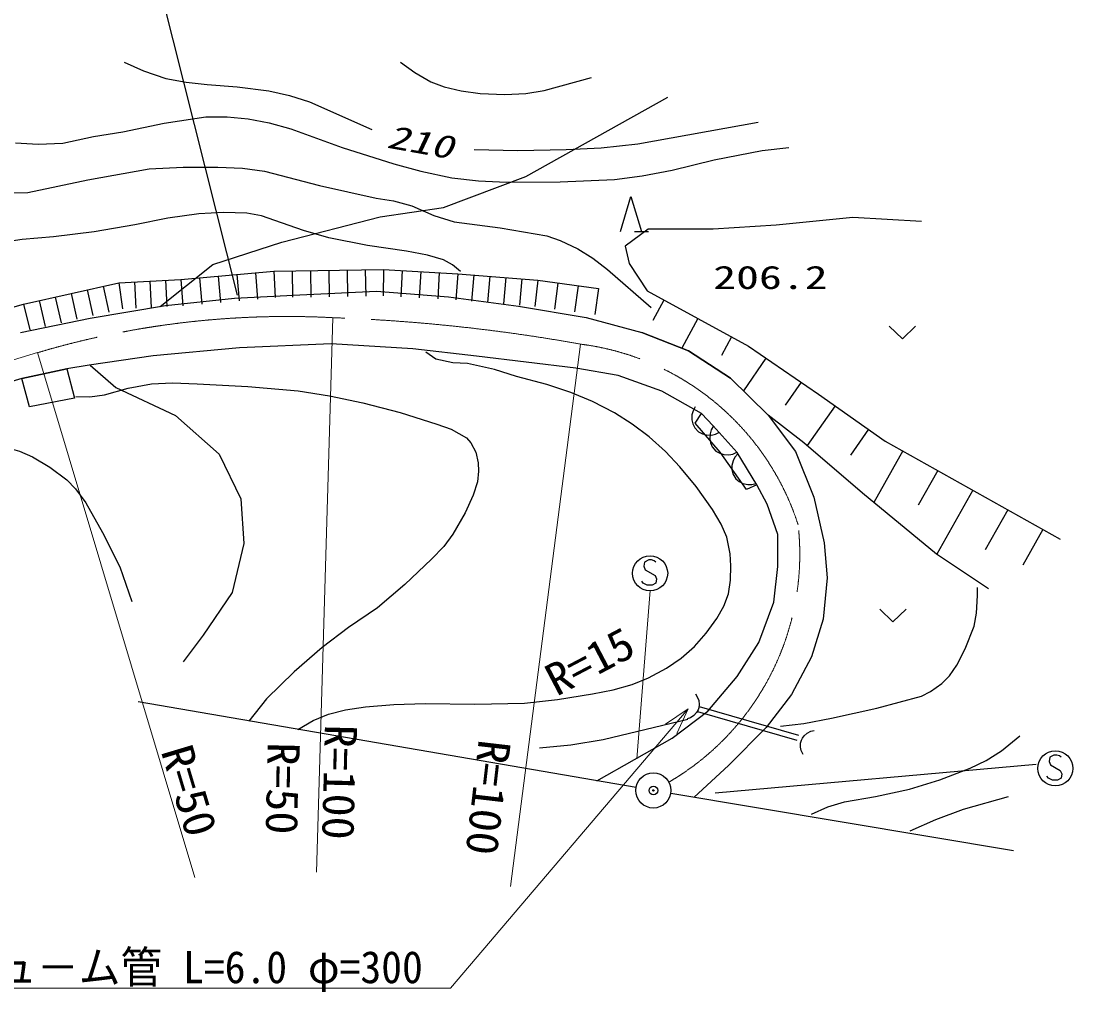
# Model space of a CAD drawing. Units: millimetres, scale not verified. Extents: x 40000 to 680000, y 20000 to 380000.
# Drawn here: x 199478 to 259340, y 269529 to 324765 of the extents above; entities that cross this region are included whole.
import ezdxf
from ezdxf.enums import TextEntityAlignment as Align

# ---------------------------------------------------------------- set-up
doc = ezdxf.new("R2010")
doc.units = ezdxf.units.MM
doc.header["$LTSCALE"] = 1000
doc.header["$PDMODE"] = 32
doc.header["$PDSIZE"] = 500
doc.linetypes.add('CHAIN', pattern=[18.5, 12, -1.5, 3.5, -1.5])
for name, color, linetype, lineweight in [('M-BGD', 7, 'Continuous', 25), ('M-BMK', 2, 'CHAIN', 13), ('M-BMK-OTRS', 5, 'Continuous', 25), ('M-BMK-SRVR', 3, 'Continuous', 25), ('M-STR-HTXT', 7, 'Continuous', 13), ('M-STR-STRC', 7, 'Continuous', 25)]:
    doc.layers.add(name, color=color, linetype=linetype, lineweight=lineweight)
doc.layers.add('M-OTRS', color=6, linetype='Continuous')
doc.styles.add('ＭＳ ゴシック', font='')
doc.styles.get('ＭＳ ゴシック').set_extended_font_data('MS Gothic')

msp = doc.modelspace()

# ---------------------------------------------------------------- linework, layer by layer
at = {"layer": 'M-BGD'}
for p, q in [((228209, 315930), (236277, 320433)), ((223518, 314148), (228209, 315930)), ((233589, 312792), (234189, 314792)), ((234189, 314792), (234789, 312792)), ((219907, 313632), (223518, 314148)), ((214325, 312178), (219907, 313632)), ((242457, 313145), (238867, 312927)), ((246808, 313580), (242457, 313145)), ((250725, 313363), (246808, 313580)), ((235168, 312927), (233862, 311948)), ((234389, 312792), (235189, 312792)), ((236908, 312927), (235168, 312927)), ((238867, 312927), (236908, 312927)), ((210385, 310908), (214325, 312178)), ((233862, 311948), (234080, 310969)), ((207389, 308523), (210385, 310908)), ((234080, 310969), (235104, 309410)), ((208571, 310064), (213872, 310533)), ((209631, 310158), (209764, 308663)), ((210691, 310251), (210824, 308757)), ((211752, 310345), (211884, 308851)), ((212812, 310439), (212944, 308945)), ((213872, 310533), (220110, 310627)), ((213872, 310533), (213949, 309035)), ((214912, 310549), (214934, 309049)), ((215951, 310564), (215974, 309064)), ((216991, 310580), (217014, 309080)), ((218031, 310595), (218053, 309096)), ((219071, 310611), (219093, 309111)), ((220110, 310627), (220080, 309127)), ((220110, 310627), (224332, 310392)), ((221166, 310568), (221082, 309070)), ((222221, 310509), (222138, 309012)), ((223276, 310451), (223193, 308953)), ((224332, 310392), (224229, 308896)), ((224332, 310392), (228882, 310017)), ((225242, 310317), (225119, 308822)), ((226152, 310242), (226029, 308747)), ((227062, 310167), (226939, 308672)), ((227972, 310092), (227849, 308597)), ((199612, 308657), (205053, 309876)), ((204147, 309673), (204475, 308209)), ((205053, 309876), (208571, 310064)), ((205053, 309876), (205258, 308390)), ((205933, 309923), (206013, 308425)), ((206812, 309970), (206892, 308472)), ((207692, 310017), (207772, 308519)), ((208571, 310064), (208677, 308568)), ((228882, 310017), (228719, 308526)), ((228882, 310017), (232337, 309548)), ((230033, 309861), (229832, 308374)), ((231185, 309704), (230983, 308218)), ((232337, 309548), (232135, 308061)), ((201426, 309063), (201754, 307599)), ((202333, 309266), (202661, 307803)), ((203240, 309470), (203568, 308006)), ((207707, 308575), (211629, 308998)), ((211629, 308998), (215335, 309196)), ((215335, 309196), (219709, 309393)), ((219709, 309393), (223800, 309083)), ((223800, 309083), (227778, 308547)), ((235104, 309410), (240874, 306267)), ((236066, 308886), (235438, 307734)), ((192878, 306733), (199612, 308657)), ((199612, 308657), (199982, 307203)), ((200519, 308860), (200847, 307396)), ((203418, 307870), (207707, 308575)), ((227778, 308547), (231644, 307898)), ((199440, 307051), (203418, 307870)), ((231644, 307898), (234804, 307051)), ((237989, 307839), (237074, 306158)), ((248887, 307413), (249637, 306693)), ((249637, 306693), (250387, 307413)), ((234804, 307051), (237456, 306007)), ((237456, 306007), (234804, 307051)), ((239912, 306791), (239339, 305738)), ((211903, 306171), (206994, 305719)), ((217123, 306397), (211903, 306171)), ((221778, 306114), (217123, 306397)), ((225390, 305691), (221778, 306114)), ((237456, 306007), (239855, 304456)), ((239855, 304456), (237456, 306007)), ((240874, 306267), (244861, 303547)), ((206994, 305719), (203354, 305183)), ((231053, 305014), (225390, 305691)), ((241871, 305587), (240598, 303723)), ((202084, 304986), (199517, 304422)), ((199517, 304422), (202084, 304986)), ((203354, 305183), (202084, 304986)), ((202084, 304986), (202512, 303313)), ((203415, 305192), (204867, 303913)), ((233452, 304591), (231053, 305014)), ((199517, 304422), (196994, 303660)), ((199954, 302813), (199517, 304422)), ((235935, 303716), (233452, 304591)), ((239855, 304456), (242001, 302339)), ((242001, 302339), (239855, 304456)), ((243864, 304227), (242972, 302920)), ((204867, 303913), (208260, 302329)), ((238192, 302446), (235935, 303716)), ((244861, 303547), (248660, 300873)), ((202512, 303313), (199954, 302813)), ((208260, 302329), (210749, 300124)), ((237659, 302366), (237653, 302083)), ((237720, 302591), (237659, 302366)), ((237838, 302815), (237720, 302591)), ((237833, 301897), (238192, 302446)), ((238869, 301741), (238192, 302446)), ((242001, 302339), (243553, 300280)), ((244026, 300772), (242001, 302339)), ((245811, 302878), (244215, 300611)), ((237653, 302083), (237705, 301856)), ((237705, 301856), (237814, 301627)), ((239260, 300245), (237833, 301897)), ((238882, 301727), (238756, 301507)), ((240223, 300217), (238869, 301741)), ((237814, 301627), (238035, 301397)), ((238035, 301397), (238259, 301279)), ((238259, 301279), (238484, 301218)), ((238484, 301218), (238767, 301212)), ((238686, 301285), (238669, 301003)), ((238756, 301507), (238686, 301285)), ((238767, 301212), (238994, 301264)), ((238994, 301264), (239223, 301372)), ((247710, 301542), (246675, 300070)), ((238669, 301003), (238712, 300773)), ((238712, 300773), (238812, 300541)), ((238812, 300541), (239025, 300302)), ((247357, 297911), (244026, 300772)), ((248660, 300873), (258614, 295284)), ((210749, 300124), (211993, 297579)), ((239025, 300302), (239244, 300175)), ((239244, 300175), (239466, 300106)), ((240767, 298112), (239260, 300245)), ((239466, 300106), (239749, 300089)), ((239749, 300089), (239978, 300132)), ((239978, 300132), (240210, 300232)), ((240101, 299958), (239994, 299751)), ((240263, 300152), (240101, 299958)), ((241352, 298383), (240223, 300217)), ((243553, 300280), (244597, 297684)), ((249656, 300314), (248006, 297377)), ((239994, 299751), (239928, 299476)), ((239928, 299476), (239931, 299243)), ((239931, 299243), (239988, 298996)), ((239988, 298996), (240156, 298724)), ((240156, 298724), (240350, 298561)), ((251646, 299196), (250537, 297221)), ((240350, 298561), (240557, 298454)), ((240557, 298454), (240832, 298389)), ((241352, 298383), (240767, 298112)), ((240832, 298389), (241065, 298391)), ((241065, 298391), (241312, 298449)), ((241944, 297283), (241352, 298383)), ((211993, 297579), (212163, 295034)), ((244597, 297684), (245189, 295088)), ((251578, 294440), (247357, 297911)), ((253637, 298079), (251590, 294432)), ((242537, 295562), (241944, 297283)), ((255628, 296961), (254348, 294682)), ((257619, 295843), (256478, 293811)), ((242537, 293735), (242537, 295562)), ((212163, 295034), (211484, 292262)), ((245189, 295088), (245358, 293085)), ((234957, 293985), (234917, 293745)), ((235197, 294105), (234957, 293985)), ((235357, 294105), (235197, 294105)), ((235517, 294065), (235357, 294105)), ((235597, 293985), (235517, 294065)), ((254533, 292470), (251578, 294440)), ((234917, 293745), (234997, 293545)), ((234997, 293545), (235557, 293225)), ((242311, 291704), (242537, 293735)), ((234877, 292785), (234797, 292905)), ((235117, 292665), (234877, 292785)), ((235597, 292785), (235397, 292665)), ((235557, 293225), (235637, 293025)), ((235637, 293025), (235597, 292785)), ((245358, 293085), (245133, 290744)), ((211484, 292262), (209844, 289830)), ((235397, 292665), (235117, 292665)), ((241465, 289418), (242311, 291704)), ((248343, 291312), (249093, 290592)), ((249093, 290592), (249843, 291312)), ((245133, 290744), (244456, 288600)), ((209844, 289830), (208713, 288303)), ((240223, 287471), (241465, 289418)), ((244456, 288600), (243327, 286456)), ((238559, 285496), (240223, 287471)), ((237855, 286485), (237980, 286286)), ((237980, 286286), (238048, 286106)), ((243327, 286456), (241888, 284565)), ((238004, 285584), (237920, 285422)), ((238041, 285698), (238004, 285584)), ((238068, 285879), (238041, 285698)), ((238048, 286106), (238068, 285879)), ((238063, 285777), (243719, 284137)), ((236527, 283973), (238559, 285496)), ((237571, 285126), (237391, 285058)), ((237769, 285251), (237571, 285126)), ((237920, 285422), (237769, 285251)), ((237980, 285489), (243635, 283849)), ((241888, 284565), (239744, 282421)), ((244216, 284261), (244428, 284360)), ((244428, 284360), (244615, 284405)), ((232243, 281546), (236527, 283973)), ((243842, 283675), (243891, 283850)), ((243891, 283850), (243942, 283959)), ((243942, 283959), (244045, 284109)), ((244045, 284109), (244216, 284261)), ((243834, 283446), (243842, 283675)), ((243879, 283259), (243834, 283446)), ((243978, 283047), (243879, 283259)), ((258020, 282889), (257980, 282649)), ((257980, 282649), (258060, 282449)), ((258260, 283009), (258020, 282889)), ((258420, 283009), (258260, 283009)), ((258580, 282969), (258420, 283009)), ((258660, 282889), (258580, 282969)), ((239744, 282421), (237786, 280606)), ((257252, 282467), (238975, 280835)), ((258060, 282449), (258620, 282129)), ((258620, 282129), (258700, 281929)), ((257940, 281689), (257860, 281809)), ((258180, 281569), (257940, 281689)), ((258460, 281569), (258180, 281569)), ((258660, 281689), (258460, 281569)), ((258700, 281929), (258660, 281689))]:
    msp.add_line(p, q, dxfattribs=at)
for points in [[(205346, 322423), (206450, 321934), (207712, 321502), (208881, 321279), (210078, 321158), (211780, 321028), (213577, 320785), (214751, 320526), (215893, 320171), (219437, 318598)], [(221072, 322423), (221881, 321829), (222805, 321305), (223553, 321025), (224534, 320788), (225604, 320639), (227010, 320577), (228205, 320651), (229248, 320820), (231942, 321554)], [(199154, 317836), (200459, 317766), (201848, 317812), (203606, 318205), (205263, 318456), (207628, 318949), (210000, 319313), (211203, 319308), (212413, 319193), (213595, 318971), (214835, 318625), (217753, 317577), (220684, 316641), (222229, 316215), (223991, 315848), (225506, 315670), (227107, 315597), (230151, 315619), (233247, 315748), (234834, 315956), (236523, 316288), (238925, 316866), (241646, 317396), (243174, 317568)], [(225256, 317457), (227745, 317402), (230496, 317449), (232493, 317559), (234582, 317786), (241435, 319017)], [(197910, 314987), (199860, 315013), (203278, 315736), (206761, 316353), (208705, 316452), (210676, 316448), (212077, 316386), (213337, 316230), (216469, 315418), (219681, 314693), (220673, 314533), (221716, 314248), (222963, 313710), (224124, 313342), (226749, 313000), (229392, 312554), (230167, 312287), (231165, 311810), (232016, 311283), (232845, 310637), (235334, 308465)], [(224482, 310525), (224040, 310893), (223515, 311174), (222606, 311445), (221421, 311675), (219200, 311998), (216995, 312438), (215547, 312846), (213914, 313426), (213156, 313678), (212329, 313826), (211000, 313872), (209599, 313805), (207838, 313550), (205953, 313168), (203646, 312776), (201327, 312493), (199534, 312333), (197893, 312085)], [(215232, 284468), (216097, 284972), (216971, 285332), (217944, 285579), (219086, 285752), (220685, 285892), (222480, 285942), (225311, 285896), (228126, 285967), (230003, 286164), (231992, 286485), (233172, 286710), (234260, 287019), (235184, 287403), (236210, 287953), (237036, 288517), (237801, 289191), (238471, 289935), (239079, 290772), (239471, 291475), (239732, 292174), (239861, 292961), (239877, 293767), (239832, 294445), (239637, 295409), (239323, 296143), (238828, 296979), (237896, 298281), (236976, 299396), (236155, 300271), (235220, 301109), (234261, 301832), (233243, 302468), (231997, 303111), (230774, 303627), (229406, 304087), (227667, 304552), (226413, 304932), (224876, 305277), (224054, 305327), (223091, 305538), (222511, 305923)], [(202588, 303401), (203390, 303386), (204223, 303499), (205575, 303883), (206901, 304132), (208099, 304180), (209510, 304122), (212391, 303977), (215255, 303720), (217034, 303445), (218931, 303037), (221046, 302491), (223135, 301840), (223955, 301543), (224824, 301048), (225072, 300776), (225352, 300242), (225495, 299637), (225519, 299153), (225445, 298555), (225213, 297785), (224759, 296795), (224059, 295575), (223533, 294876), (222843, 294153), (221320, 292716), (219760, 291385), (218105, 290259), (216619, 289119), (215030, 287732), (213452, 286200), (212436, 284943)], [(174378, 296218), (177733, 296771), (181055, 297215), (183242, 297471), (185242, 297809), (194413, 300209), (195513, 300426), (196904, 300585), (197722, 300594), (198720, 300480), (199399, 300293), (200128, 299967), (201123, 299379), (202084, 298660), (202570, 298159), (203157, 297353), (204114, 295674), (205103, 293708), (205776, 291746)], [(242705, 284655), (244023, 284803), (245596, 285104), (248185, 285674), (250724, 286366), (251230, 286616), (251883, 287084), (252306, 287514), (252724, 288114), (253199, 289040), (253712, 290344), (253853, 291085), (253909, 292087), (253912, 292540)], [(228976, 283414), (230768, 283595), (232597, 283891), (237421, 285055)], [(244466, 279652), (245385, 280055), (246331, 280354), (248110, 280642), (250029, 281059), (251762, 281596), (253495, 282254), (254393, 282700), (255273, 283254), (256313, 284095)], [(250069, 278691), (251530, 279346), (253120, 279931), (255673, 280653)]]:
    msp.add_lwpolyline(points, dxfattribs=at)
for centre in [(235277, 293345), (258340, 282249)]:
    msp.add_circle(centre, 1000, dxfattribs=at)
at = {"layer": 'M-BMK'}
msp.add_line((167888, 296217), (200416, 305899), dxfattribs=at)
for centre, radius, start, end in [((214615, 257957), 50000, 87.00944, 106.49771), ((213684, 207952), 100000, 79.84517, 87.97114), ((229423, 291505), 15000, 17.86595, 82.75636), ((228794, 294428), 15000, 300.22258, 6.42625)]:
    msp.add_arc(centre, radius, start, end, dxfattribs=at)
at = {"layer": 'M-BMK-OTRS'}
for p, q in [((234479, 281162), (206146, 286026)), ((236451, 280829), (255957, 277582))]:
    msp.add_line(p, q, dxfattribs=at)
at = {"layer": 'M-BMK-SRVR'}
for radius in [1000, 40]:
    msp.add_circle((235464, 280993), radius, dxfattribs=at)
at = {"layer": 'M-OTRS'}
msp.add_point((235464, 280993), dxfattribs=at)
at = {"layer": 'M-STR-HTXT'}
for p, q in [((216300, 276351), (217224, 307889)), ((200416, 305899), (209372, 276046)), ((231314, 306385), (227336, 275520)), ((235277, 292366), (234515, 282793)), ((237447, 285640), (223916, 269740)), ((236155, 284770), (237447, 285640)), ((237447, 285640), (236795, 284226)), ((223916, 269740), (194304, 269740))]:
    msp.add_line(p, q, dxfattribs=at)
at = {"layer": 'M-STR-STRC'}
msp.add_line((207000, 328166), (211771, 309179), dxfattribs=at)

# ---------------------------------------------------------------- texts
at = {"layer": 'M-BGD', "style": 'ＭＳ ゴシック', "oblique": 15, "width": 1.4}
msp.add_text('210', height=1320, rotation=349.8, dxfattribs=at).set_placement((220166, 317183), align=Align.BOTTOM_LEFT)
at = {"layer": 'M-BGD', "style": 'ＭＳ ゴシック', "width": 1.45}
msp.add_text('206.2', height=1320, dxfattribs=at).set_placement((238867, 309126), align=Align.BOTTOM_LEFT)
at = {"layer": 'M-STR-HTXT', "style": 'ＭＳ ゴシック', "width": 1.05}
for s, rotation, p in [('R=15', 27.7, (230205, 285829)), ('R=100', 268.6, (216224, 284773)), ('R=100', 263.4, (224986, 284008)), ('R=50', 286.7, (206899, 283071)), ('R=50', 268.8, (212966, 283758))]:
    msp.add_text(s, height=1833, rotation=rotation, dxfattribs=at).set_placement(p, align=Align.BOTTOM_LEFT)
at = {"layer": 'M-STR-HTXT', "style": 'ＭＳ ゴシック', "width": 0.95}
msp.add_text('ヒュ－ム管 L=6.0 φ=300', height=1833, dxfattribs=at).set_placement((195637, 269478), align=Align.BOTTOM_LEFT)

doc.saveas('drawing.dxf')
